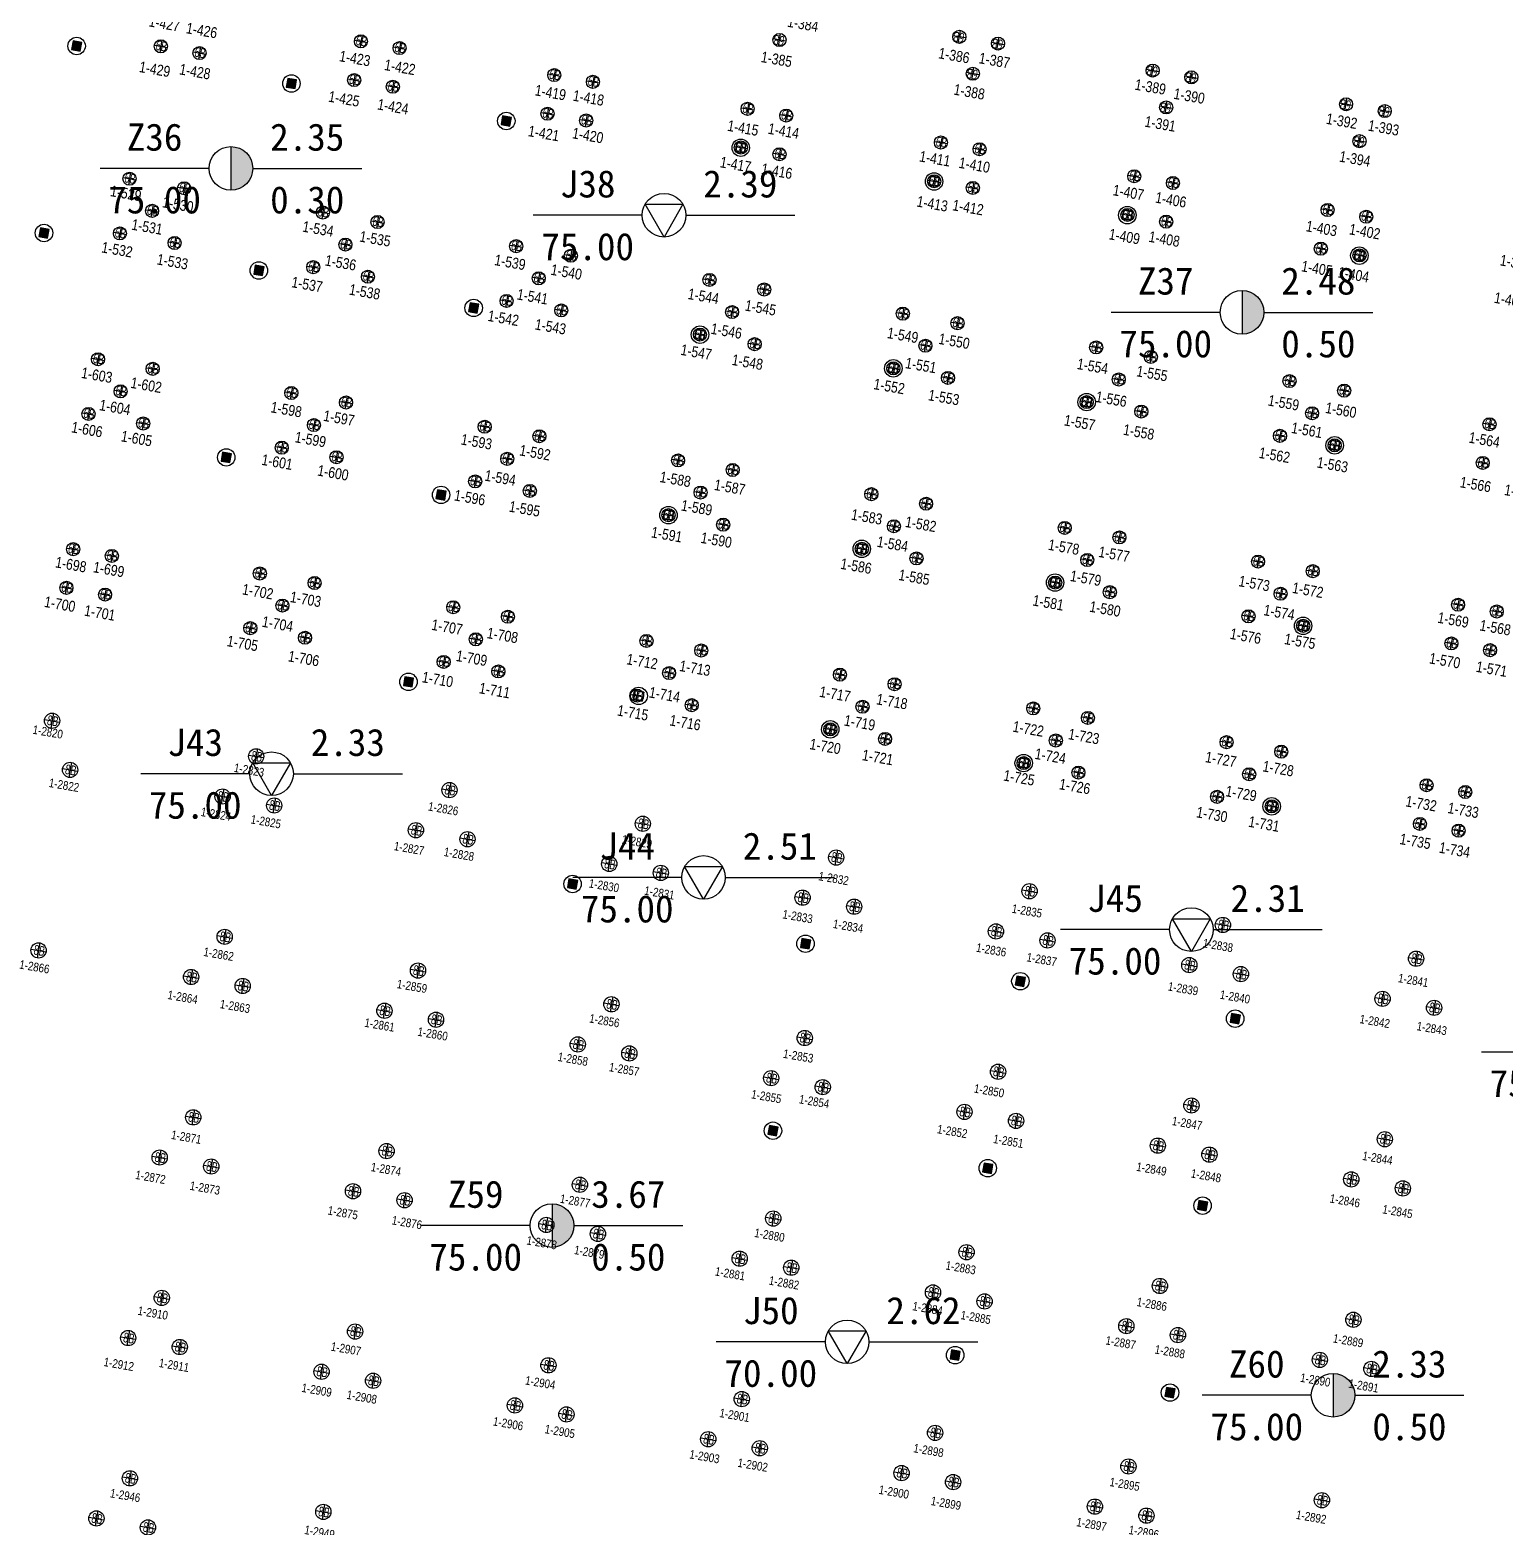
# Model space of a CAD drawing. Header units: millimetres. Extents: x 274830 to 6381169, y -2686084 to 432211.
# Drawn here: x 275177.8 to 275245.5, y 143303 to 143371.7 of the extents above; entities that cross this region are included whole.
import ezdxf
from ezdxf.enums import TextEntityAlignment as Align

# ---------------------------------------------------------------- set-up
doc = ezdxf.new("R2010")
doc.units = ezdxf.units.MM
doc.linetypes.add('DASHED2', pattern=[0.375, 0.25, -0.125])
for name, color, linetype in [('00-TKSXK', 7, 'Continuous'), ('HOLE', 1, 'Continuous'), ('S-FUND-PILE', 11, 'Continuous'), ('立柱桩', 4, 'Continuous')]:
    doc.layers.add(name, color=color, linetype=linetype)
doc.layers.add('_0', color=7, linetype='Continuous', lineweight=9)
doc.layers.add('ZBH', color=3, linetype='DASHED2', lineweight=20)
doc.styles.add('ST', font='')
doc.styles.add('ZBH', font='Arial', dxfattribs={"width": 0.8})
doc.styles.add('黑体', font='', dxfattribs={"width": 0.8})
doc.styles.get('ST').set_extended_font_data('SimSun')
doc.styles.get('黑体').set_extended_font_data('Microsoft YaHei')

# ---------------------------------------------------------------- blocks, each defined once
blk = doc.blocks.new('456855')
at = {"layer": 'S-FUND-PILE'}
for p, q in [((941104, 786624), (940504, 786624)), ((940804, 786324), (940804, 786924)), ((942904, 786624), (942304, 786624)), ((942604, 786324), (942604, 786924)), ((950104, 786624), (949504, 786624)), ((949804, 786324), (949804, 786924)), ((951904, 786624), (951304, 786624)), ((951604, 786324), (951604, 786924)), ((959105, 786624), (958505, 786624)), ((958805, 786324), (958805, 786924)), ((960905, 786624), (960305, 786624)), ((960605, 786324), (960605, 786924)), ((932704, 784765), (932704, 785365)), ((941704, 784765), (941704, 785365)), ((950704, 784765), (950704, 785365)), ((959705, 784765), (959705, 785365)), ((933004, 785065), (932404, 785065)), ((942004, 785065), (941404, 785065)), ((951004, 785065), (950404, 785065)), ((960005, 785065), (959405, 785065)), ((913804, 782005), (913804, 781405)), ((915604, 782005), (915604, 781405)), ((922804, 782005), (922804, 781405)), ((924604, 782005), (924604, 781405)), ((931804, 782005), (931804, 781405)), ((933604, 782005), (933604, 781405)), ((940804, 782005), (940804, 781405)), ((942604, 782005), (942604, 781405)), ((949804, 782005), (949804, 781405)), ((951604, 782005), (951604, 781405)), ((958804, 782005), (958804, 781405)), ((960604, 782005), (960604, 781405)), ((913504, 781705), (914104, 781705)), ((915304, 781705), (915904, 781705)), ((922504, 781705), (923104, 781705)), ((924304, 781705), (924904, 781705)), ((931504, 781705), (932104, 781705)), ((933304, 781705), (933904, 781705)), ((940504, 781705), (941104, 781705)), ((942304, 781705), (942904, 781705)), ((949504, 781705), (950104, 781705)), ((951304, 781705), (951904, 781705)), ((958504, 781705), (959104, 781705)), ((960304, 781705), (960904, 781705)), ((904504, 779905), (905104, 779905)), ((904804, 780205), (904804, 779605)), ((906304, 779905), (906904, 779905)), ((906604, 780205), (906604, 779605)), ((913504, 779905), (914104, 779905)), ((913804, 780205), (913804, 779605)), ((915304, 779905), (915904, 779905)), ((915604, 780205), (915604, 779605)), ((922504, 779905), (923104, 779905)), ((922804, 780205), (922804, 779605)), ((924304, 779905), (924904, 779905)), ((924604, 780205), (924604, 779605)), ((931504, 779905), (932104, 779905)), ((931804, 780205), (931804, 779605)), ((933304, 779905), (933904, 779905)), ((933604, 780205), (933604, 779605)), ((940504, 779905), (941104, 779905)), ((940804, 780205), (940804, 779605)), ((942304, 779905), (942904, 779905)), ((942604, 780205), (942604, 779605)), ((949504, 779905), (950104, 779905)), ((949804, 780205), (949804, 779605)), ((951304, 779905), (951904, 779905)), ((951604, 780205), (951604, 779605)), ((958504, 779905), (959104, 779905)), ((958804, 780205), (958804, 779605)), ((960304, 779905), (960904, 779905)), ((960604, 780205), (960604, 779605)), ((904132, 773677), (904732, 773677)), ((904432, 773977), (904432, 773377)), ((906677, 773677), (907277, 773677)), ((906977, 773977), (906977, 773377)), ((913132, 773677), (913732, 773677)), ((913432, 773977), (913432, 773377)), ((915677, 773677), (916277, 773677)), ((915977, 773977), (915977, 773377)), ((922132, 773677), (922732, 773677)), ((922432, 773977), (922432, 773377)), ((924677, 773677), (925277, 773677)), ((924977, 773977), (924977, 773377)), ((931132, 773677), (931732, 773677)), ((931432, 773977), (931432, 773377)), ((933677, 773677), (934277, 773677)), ((933977, 773977), (933977, 773377)), ((940132, 773677), (940732, 773677)), ((940432, 773977), (940432, 773377)), ((942677, 773677), (943277, 773677)), ((942977, 773977), (942977, 773377)), ((949132, 773677), (949732, 773677)), ((949432, 773977), (949432, 773377)), ((951677, 773677), (952277, 773677)), ((951977, 773977), (951977, 773377)), ((958132, 773677), (958732, 773677)), ((958432, 773977), (958432, 773377)), ((960677, 773677), (961277, 773677)), ((960977, 773977), (960977, 773377)), ((967804, 773605), (967804, 773005)), ((967504, 773305), (968104, 773305)), ((905405, 772405), (906005, 772405)), ((905705, 772705), (905705, 772105)), ((914405, 772405), (915005, 772405)), ((914705, 772705), (914705, 772105)), ((923405, 772405), (924005, 772405)), ((923705, 772705), (923705, 772105)), ((932405, 772405), (933005, 772405)), ((932705, 772705), (932705, 772105)), ((941405, 772405), (942005, 772405)), ((941705, 772705), (941705, 772105)), ((950405, 772405), (951005, 772405)), ((950705, 772705), (950705, 772105)), ((959405, 772405), (960005, 772405)), ((959705, 772705), (959705, 772105)), ((967504, 771505), (968104, 771505)), ((967804, 771805), (967804, 771205)), ((904132, 771132), (904732, 771132)), ((904432, 771432), (904432, 770832)), ((906677, 771132), (907277, 771132)), ((906977, 771432), (906977, 770832)), ((913132, 771132), (913732, 771132)), ((913432, 771432), (913432, 770832)), ((915677, 771132), (916277, 771132)), ((915977, 771432), (915977, 770832)), ((922132, 771132), (922732, 771132)), ((922432, 771432), (922432, 770832)), ((924677, 771132), (925277, 771132)), ((924977, 771432), (924977, 770832)), ((931132, 771132), (931732, 771132)), ((931432, 771432), (931432, 770832)), ((933677, 771132), (934277, 771132)), ((933977, 771432), (933977, 770832)), ((940132, 771132), (940732, 771132)), ((940432, 771432), (940432, 770832)), ((942677, 771132), (943277, 771132)), ((942977, 771432), (942977, 770832)), ((949132, 771132), (949732, 771132)), ((949432, 771432), (949432, 770832)), ((951677, 771132), (952277, 771132)), ((951977, 771432), (951977, 770832)), ((958132, 771132), (958732, 771132)), ((958432, 771432), (958432, 770832)), ((960677, 771132), (961277, 771132)), ((960977, 771432), (960977, 770832)), ((904132, 765277), (904732, 765277)), ((904432, 765577), (904432, 764977)), ((906677, 765277), (907277, 765277)), ((906977, 765577), (906977, 764977)), ((913131, 765277), (913731, 765277)), ((913431, 765577), (913431, 764977)), ((915677, 765277), (916277, 765277)), ((915977, 765577), (915977, 764977)), ((922132, 765277), (922732, 765277)), ((922432, 765577), (922432, 764977)), ((924677, 765277), (925277, 765277)), ((924977, 765577), (924977, 764977)), ((931132, 765277), (931732, 765277)), ((931432, 765577), (931432, 764977)), ((933677, 765277), (934277, 765277)), ((933977, 765577), (933977, 764977)), ((940131, 765277), (940731, 765277)), ((940431, 765577), (940431, 764977)), ((942677, 765277), (943277, 765277)), ((942977, 765577), (942977, 764977)), ((949131, 765277), (949731, 765277)), ((949431, 765577), (949431, 764977)), ((951677, 765277), (952277, 765277)), ((951977, 765577), (951977, 764977)), ((958131, 765277), (958731, 765277)), ((958431, 765577), (958431, 764977)), ((960677, 765277), (961277, 765277)), ((960977, 765577), (960977, 764977)), ((967509, 764905), (968109, 764905)), ((967809, 765205), (967809, 764605)), ((969309, 764905), (969909, 764905)), ((969609, 765205), (969609, 764605)), ((905405, 764005), (906005, 764005)), ((905705, 764305), (905705, 763705)), ((914404, 764005), (915004, 764005)), ((914704, 764305), (914704, 763705)), ((923405, 764005), (924005, 764005)), ((923705, 764305), (923705, 763705)), ((932405, 764005), (933005, 764005)), ((932705, 764305), (932705, 763705)), ((941404, 764005), (942004, 764005)), ((941704, 764305), (941704, 763705)), ((950404, 764005), (951004, 764005)), ((950704, 764305), (950704, 763705)), ((959404, 764005), (960004, 764005)), ((959704, 764305), (959704, 763705)), ((967809, 763405), (967809, 762805)), ((969609, 763405), (969609, 762805)), ((904132, 762732), (904732, 762732)), ((904432, 763032), (904432, 762432)), ((906677, 762732), (907277, 762732)), ((906977, 763032), (906977, 762432)), ((913131, 762732), (913731, 762732)), ((913431, 763032), (913431, 762432)), ((915677, 762732), (916277, 762732)), ((915977, 763032), (915977, 762432)), ((922132, 762732), (922732, 762732)), ((922432, 763032), (922432, 762432)), ((924677, 762732), (925277, 762732)), ((924977, 763032), (924977, 762432)), ((931132, 762732), (931732, 762732)), ((931432, 763032), (931432, 762432)), ((933677, 762732), (934277, 762732)), ((933977, 763032), (933977, 762432)), ((940131, 762732), (940731, 762732)), ((940431, 763032), (940431, 762432)), ((942677, 762732), (943277, 762732)), ((942977, 763032), (942977, 762432)), ((949131, 762732), (949731, 762732)), ((949431, 763032), (949431, 762432)), ((951677, 762732), (952277, 762732)), ((951977, 763032), (951977, 762432)), ((958131, 762732), (958731, 762732)), ((958431, 763032), (958431, 762432)), ((960677, 762732), (961277, 762732)), ((960977, 763032), (960977, 762432)), ((967509, 763105), (968109, 763105)), ((969309, 763105), (969909, 763105)), ((913431, 757177), (913431, 756577)), ((915977, 757177), (915977, 756577)), ((922432, 757177), (922432, 756577)), ((924977, 757177), (924977, 756577)), ((931431, 757177), (931431, 756577)), ((933977, 757177), (933977, 756577)), ((940431, 757177), (940431, 756577)), ((942977, 757177), (942977, 756577)), ((949431, 757177), (949431, 756577)), ((951977, 757177), (951977, 756577)), ((958431, 757177), (958431, 756577)), ((960977, 757177), (960977, 756577)), ((904504, 756505), (905104, 756505)), ((904804, 756805), (904804, 756205)), ((906304, 756505), (906904, 756505)), ((906604, 756805), (906604, 756205)), ((913131, 756877), (913731, 756877)), ((915677, 756877), (916277, 756877)), ((922132, 756877), (922732, 756877)), ((924677, 756877), (925277, 756877)), ((931131, 756877), (931731, 756877)), ((933677, 756877), (934277, 756877)), ((940131, 756877), (940731, 756877)), ((942677, 756877), (943277, 756877)), ((949131, 756877), (949731, 756877)), ((951677, 756877), (952277, 756877)), ((958131, 756877), (958731, 756877)), ((960677, 756877), (961277, 756877)), ((967509, 756505), (968109, 756505)), ((967809, 756805), (967809, 756205)), ((969309, 756505), (969909, 756505)), ((969609, 756805), (969609, 756205)), ((914704, 755905), (914704, 755305)), ((923705, 755905), (923705, 755305)), ((932704, 755905), (932704, 755305)), ((941704, 755905), (941704, 755305)), ((950704, 755905), (950704, 755305)), ((959704, 755905), (959704, 755305)), ((904804, 755005), (904804, 754405)), ((906604, 755005), (906604, 754405)), ((914404, 755605), (915004, 755605)), ((923405, 755605), (924005, 755605)), ((932404, 755605), (933004, 755605)), ((941404, 755605), (942004, 755605)), ((950404, 755605), (951004, 755605)), ((959404, 755605), (960004, 755605)), ((967809, 755005), (967809, 754405)), ((969609, 755005), (969609, 754405)), ((904504, 754705), (905104, 754705)), ((906304, 754705), (906904, 754705)), ((913131, 754332), (913731, 754332)), ((913431, 754632), (913431, 754032)), ((915677, 754332), (916277, 754332)), ((915977, 754632), (915977, 754032)), ((922132, 754332), (922732, 754332)), ((922432, 754632), (922432, 754032)), ((924677, 754332), (925277, 754332)), ((924977, 754632), (924977, 754032)), ((931131, 754332), (931731, 754332)), ((931431, 754632), (931431, 754032)), ((933677, 754332), (934277, 754332)), ((933977, 754632), (933977, 754032)), ((940131, 754332), (940731, 754332)), ((940431, 754632), (940431, 754032)), ((942677, 754332), (943277, 754332)), ((942977, 754632), (942977, 754032)), ((949131, 754332), (949731, 754332)), ((949431, 754632), (949431, 754032)), ((951677, 754332), (952277, 754332)), ((951977, 754632), (951977, 754032)), ((958131, 754332), (958731, 754332)), ((958431, 754632), (958431, 754032)), ((960677, 754332), (961277, 754332)), ((960977, 754632), (960977, 754032)), ((967509, 754705), (968109, 754705)), ((969309, 754705), (969909, 754705)), ((905204, 748940), (905204, 748240)), ((914704, 748940), (914704, 748240)), ((923704, 748940), (923704, 748240)), ((932704, 748940), (932704, 748240)), ((941704, 748940), (941704, 748240)), ((950704, 748940), (950704, 748240)), ((959704, 748940), (959704, 748240)), ((968699, 748940), (968699, 748240)), ((904854, 748590), (905554, 748590)), ((914354, 748590), (915054, 748590)), ((923354, 748590), (924054, 748590)), ((932354, 748590), (933054, 748590)), ((941354, 748590), (942054, 748590)), ((950354, 748590), (951054, 748590)), ((959354, 748590), (960054, 748590)), ((968349, 748590), (969049, 748590)), ((906404, 746862), (906404, 746162)), ((913504, 746862), (913504, 746162)), ((915904, 746862), (915904, 746162)), ((922504, 746862), (922504, 746162)), ((924904, 746862), (924904, 746162)), ((931504, 746862), (931504, 746162)), ((933904, 746862), (933904, 746162)), ((940504, 746862), (940504, 746162)), ((942904, 746862), (942904, 746162)), ((949504, 746862), (949504, 746162)), ((951904, 746862), (951904, 746162)), ((958504, 746862), (958504, 746162)), ((960904, 746862), (960904, 746162)), ((967499, 746862), (967499, 746162)), ((969899, 746862), (969899, 746162)), ((906054, 746512), (906754, 746512)), ((913154, 746512), (913854, 746512)), ((915554, 746512), (916254, 746512)), ((922154, 746512), (922854, 746512)), ((924554, 746512), (925254, 746512)), ((931154, 746512), (931854, 746512)), ((933554, 746512), (934254, 746512)), ((940154, 746512), (940854, 746512)), ((942554, 746512), (943254, 746512)), ((949154, 746512), (949854, 746512)), ((951554, 746512), (952254, 746512)), ((958154, 746512), (958854, 746512)), ((960554, 746512), (961254, 746512)), ((967149, 746512), (967849, 746512)), ((969549, 746512), (970249, 746512)), ((914354, 740190), (915054, 740190)), ((914704, 740540), (914704, 739840)), ((923354, 740190), (924054, 740190)), ((923704, 740540), (923704, 739840)), ((932354, 740190), (933054, 740190)), ((932704, 740540), (932704, 739840)), ((941354, 740190), (942054, 740190)), ((941704, 740540), (941704, 739840)), ((950354, 740190), (951054, 740190)), ((950704, 740540), (950704, 739840)), ((959354, 740190), (960054, 740190)), ((959704, 740540), (959704, 739840)), ((968359, 740190), (969059, 740190)), ((968709, 740540), (968709, 739840)), ((906054, 738112), (906754, 738112)), ((906404, 738462), (906404, 737762)), ((913154, 738112), (913854, 738112)), ((913504, 738462), (913504, 737762)), ((915554, 738112), (916254, 738112)), ((915904, 738462), (915904, 737762)), ((922154, 738112), (922854, 738112)), ((922504, 738462), (922504, 737762)), ((924554, 738112), (925254, 738112)), ((924904, 738462), (924904, 737762)), ((931154, 738112), (931854, 738112)), ((931504, 738462), (931504, 737762)), ((933554, 738112), (934254, 738112)), ((933904, 738462), (933904, 737762)), ((940154, 738112), (940854, 738112)), ((940504, 738462), (940504, 737762)), ((942554, 738112), (943254, 738112)), ((942904, 738462), (942904, 737762)), ((949154, 738112), (949854, 738112)), ((949504, 738462), (949504, 737762)), ((951554, 738112), (952254, 738112)), ((951904, 738462), (951904, 737762)), ((958154, 738112), (958854, 738112)), ((958504, 738462), (958504, 737762)), ((960554, 738112), (961254, 738112)), ((960904, 738462), (960904, 737762)), ((967159, 738112), (967859, 738112)), ((967509, 738462), (967509, 737762)), ((969559, 738112), (970259, 738112)), ((969909, 738462), (969909, 737762)), ((914354, 731790), (915054, 731790)), ((914704, 732140), (914704, 731440)), ((923354, 731790), (924054, 731790)), ((923704, 732140), (923704, 731440)), ((932354, 731790), (933054, 731790)), ((932704, 732140), (932704, 731440)), ((941354, 731790), (942054, 731790)), ((941704, 732140), (941704, 731440)), ((950354, 731790), (951054, 731790)), ((950704, 732140), (950704, 731440)), ((959354, 731790), (960054, 731790)), ((959704, 732140), (959704, 731440)), ((968359, 731790), (969059, 731790)), ((968709, 732140), (968709, 731440)), ((913154, 729712), (913854, 729712)), ((913504, 730062), (913504, 729362)), ((915554, 729712), (916254, 729712)), ((915904, 730062), (915904, 729362)), ((922154, 729712), (922854, 729712)), ((922504, 730062), (922504, 729362)), ((924554, 729712), (925254, 729712)), ((924904, 730062), (924904, 729362)), ((931154, 729712), (931854, 729712)), ((931504, 730062), (931504, 729362)), ((933554, 729712), (934254, 729712)), ((933904, 730062), (933904, 729362)), ((940154, 729712), (940854, 729712)), ((940504, 730062), (940504, 729362)), ((942554, 729712), (943254, 729712)), ((942904, 730062), (942904, 729362)), ((949154, 729712), (949854, 729712)), ((949504, 730062), (949504, 729362)), ((951554, 729712), (952254, 729712)), ((951904, 730062), (951904, 729362)), ((958154, 729712), (958854, 729712)), ((958504, 730062), (958504, 729362)), ((960554, 729712), (961254, 729712)), ((960904, 730062), (960904, 729362)), ((967159, 729712), (967859, 729712)), ((967509, 730062), (967509, 729362)), ((969559, 729712), (970259, 729712)), ((969909, 730062), (969909, 729362)), ((914704, 723740), (914704, 723040)), ((923704, 723740), (923704, 723040)), ((932704, 723740), (932704, 723040)), ((941704, 723740), (941704, 723040)), ((950704, 723735), (950704, 723035)), ((959704, 723740), (959704, 723040)), ((968709, 723740), (968709, 723040)), ((914354, 723390), (915054, 723390)), ((923354, 723390), (924054, 723390)), ((932354, 723390), (933054, 723390)), ((941354, 723390), (942054, 723390)), ((950354, 723385), (951054, 723385)), ((959354, 723390), (960054, 723390)), ((968359, 723390), (969059, 723390)), ((913504, 721662), (913504, 720962)), ((915904, 721662), (915904, 720962)), ((922504, 721662), (922504, 720962)), ((924904, 721662), (924904, 720962)), ((931504, 721662), (931504, 720962)), ((933904, 721662), (933904, 720962)), ((940504, 721662), (940504, 720962)), ((942904, 721662), (942904, 720962)), ((949504, 721656), (949504, 720956)), ((951904, 721656), (951904, 720956)), ((958504, 721662), (958504, 720962)), ((960904, 721662), (960904, 720962)), ((913154, 721312), (913854, 721312)), ((915554, 721312), (916254, 721312)), ((922154, 721312), (922854, 721312)), ((924554, 721312), (925254, 721312)), ((931154, 721312), (931854, 721312)), ((933554, 721312), (934254, 721312)), ((940154, 721312), (940854, 721312)), ((942554, 721312), (943254, 721312)), ((949154, 721306), (949854, 721306)), ((951554, 721306), (952254, 721306)), ((958154, 721312), (958854, 721312)), ((960554, 721312), (961254, 721312)), ((914689, 715340), (914689, 714640)), ((923689, 715346), (923689, 714646)), ((914339, 714990), (915039, 714990)), ((923339, 714996), (924039, 714996)), ((913489, 713262), (913489, 712562)), ((915889, 713262), (915889, 712562)), ((913139, 712912), (913839, 712912)), ((915539, 712912), (916239, 712912))]:
    blk.add_line(p, q, dxfattribs=at)
for centre, radius in [((940804, 786624), 300), ((942604, 786624), 300), ((949804, 786624), 300), ((951604, 786624), 300), ((958805, 786624), 300), ((960605, 786624), 300), ((932704, 785065), 300), ((941704, 785065), 300), ((950704, 785065), 300), ((959705, 785065), 300), ((913804, 781705), 300), ((915604, 781705), 300), ((922804, 781705), 300), ((924604, 781705), 300), ((931804, 781705), 300), ((933604, 781705), 300), ((940804, 781705), 300), ((942604, 781705), 300), ((949804, 781705), 300), ((951604, 781705), 300), ((958804, 781705), 300), ((960604, 781705), 300), ((904804, 779905), 300), ((906604, 779905), 300), ((913804, 779905), 300), ((915604, 779905), 300), ((922804, 779905), 300), ((924604, 779905), 300), ((931804, 779905), 300), ((933604, 779905), 300), ((940804, 779905), 300), ((942604, 779905), 300), ((949804, 779905), 300), ((951604, 779905), 300), ((958804, 779905), 300), ((960604, 779905), 300), ((904432, 773677), 300), ((906977, 773677), 300), ((913432, 773677), 300), ((915977, 773677), 300), ((922432, 773677), 300), ((924977, 773677), 300), ((931432, 773677), 300), ((933977, 773677), 300), ((940432, 773677), 300), ((942977, 773677), 300), ((949432, 773677), 300), ((951977, 773677), 300), ((958432, 773677), 300), ((960977, 773677), 300), ((967804, 773305), 300), ((905705, 772405), 300), ((914705, 772405), 300), ((923705, 772405), 300), ((932705, 772405), 300), ((941705, 772405), 300), ((950705, 772405), 300), ((959705, 772405), 300), ((967804, 771505), 300), ((904432, 771132), 300), ((906977, 771132), 300), ((913432, 771132), 300), ((915977, 771132), 300), ((922432, 771132), 300), ((924977, 771132), 300), ((931432, 771132), 300), ((933977, 771132), 300), ((940432, 771132), 300), ((942977, 771132), 300), ((949432, 771132), 300), ((951977, 771132), 300), ((958432, 771132), 300), ((960977, 771132), 300), ((904432, 765277), 300), ((906977, 765277), 300), ((913431, 765277), 300), ((915977, 765277), 300), ((922432, 765277), 300), ((924977, 765277), 300), ((931432, 765277), 300), ((933977, 765277), 300), ((940431, 765277), 300), ((942977, 765277), 300), ((949431, 765277), 300), ((951977, 765277), 300), ((958431, 765277), 300), ((960977, 765277), 300), ((967809, 764905), 300), ((969609, 764905), 300), ((905705, 764005), 300), ((914704, 764005), 300), ((923705, 764005), 300), ((932705, 764005), 300), ((941704, 764005), 300), ((950704, 764005), 300), ((959704, 764005), 300), ((967809, 763105), 300), ((969609, 763105), 300), ((904432, 762732), 300), ((906977, 762732), 300), ((913431, 762732), 300), ((915977, 762732), 300), ((922432, 762732), 300), ((924977, 762732), 300), ((931432, 762732), 300), ((933977, 762732), 300), ((940431, 762732), 300), ((942977, 762732), 300), ((949431, 762732), 300), ((951977, 762732), 300), ((958431, 762732), 300), ((960977, 762732), 300), ((913431, 756877), 300), ((915977, 756877), 300), ((922432, 756877), 300), ((924977, 756877), 300), ((931431, 756877), 300), ((933977, 756877), 300), ((940431, 756877), 300), ((942977, 756877), 300), ((949431, 756877), 300), ((951977, 756877), 300), ((958431, 756877), 300), ((960977, 756877), 300), ((904804, 756505), 300), ((906604, 756505), 300), ((967809, 756505), 300), ((969609, 756505), 300), ((914704, 755605), 300), ((923705, 755605), 300), ((932704, 755605), 300), ((941704, 755605), 300), ((950704, 755605), 300), ((959704, 755605), 300), ((904804, 754705), 300), ((906604, 754705), 300), ((967809, 754705), 300), ((969609, 754705), 300), ((913431, 754332), 300), ((915977, 754332), 300), ((922432, 754332), 300), ((924977, 754332), 300), ((931431, 754332), 300), ((933977, 754332), 300), ((940431, 754332), 300), ((942977, 754332), 300), ((949431, 754332), 300), ((951977, 754332), 300), ((958431, 754332), 300), ((960977, 754332), 300), ((905204, 748590), 350), ((914704, 748590), 350), ((923704, 748590), 350), ((932704, 748590), 350), ((941704, 748590), 350), ((950704, 748590), 350), ((959704, 748590), 350), ((968699, 748590), 350), ((906404, 746512), 350), ((913504, 746512), 350), ((915904, 746512), 350), ((922504, 746512), 350), ((924904, 746512), 350), ((931504, 746512), 350), ((933904, 746512), 350), ((940504, 746512), 350), ((942904, 746512), 350), ((949504, 746512), 350), ((951904, 746512), 350), ((958504, 746512), 350), ((960904, 746512), 350), ((967499, 746512), 350), ((969899, 746512), 350), ((914704, 740190), 350), ((923704, 740190), 350), ((932704, 740190), 350), ((941704, 740190), 350), ((950704, 740190), 350), ((959704, 740190), 350), ((968709, 740190), 350), ((906404, 738112), 350), ((913504, 738112), 350), ((915904, 738112), 350), ((922504, 738112), 350), ((924904, 738112), 350), ((931504, 738112), 350), ((933904, 738112), 350), ((940504, 738112), 350), ((942904, 738112), 350), ((949504, 738112), 350), ((951904, 738112), 350), ((958504, 738112), 350), ((960904, 738112), 350), ((967509, 738112), 350), ((969909, 738112), 350), ((914704, 731790), 350), ((923704, 731790), 350), ((932704, 731790), 350), ((941704, 731790), 350), ((950704, 731790), 350), ((959704, 731790), 350), ((968709, 731790), 350), ((913504, 729712), 350), ((915904, 729712), 350), ((922504, 729712), 350), ((924904, 729712), 350), ((931504, 729712), 350), ((933904, 729712), 350), ((940504, 729712), 350), ((942904, 729712), 350), ((949504, 729712), 350), ((951904, 729712), 350), ((958504, 729712), 350), ((960904, 729712), 350), ((967509, 729712), 350), ((969909, 729712), 350), ((914704, 723390), 350), ((923704, 723390), 350), ((932704, 723390), 350), ((941704, 723390), 350), ((950704, 723385), 350), ((959704, 723390), 350), ((968709, 723390), 350), ((913504, 721312), 350), ((915904, 721312), 350), ((922504, 721312), 350), ((924904, 721312), 350), ((931504, 721312), 350), ((933904, 721312), 350), ((940504, 721312), 350), ((942904, 721312), 350), ((949504, 721306), 350), ((951904, 721306), 350), ((958504, 721312), 350), ((960904, 721312), 350), ((914689, 714990), 350), ((923689, 714996), 350), ((913489, 712912), 350), ((915889, 712912), 350)]:
    blk.add_circle(centre, radius, dxfattribs=at)
at = {"layer": 'S-FUND-PILE', "style": '黑体', "width": 0.7}
for p in [(941032, 786828), (942832, 786828), (950032, 786828), (951832, 786828), (959032, 786828), (960832, 786828), (932932, 785269), (941932, 785269), (950932, 785269), (959932, 785269)]:
    blk.add_text('6B', height=450, rotation=180, dxfattribs=at).set_placement(p)
for s, p in [('6B', (913577, 781501)), ('6B', (915377, 781501)), ('6B', (922577, 781501)), ('6B', (924377, 781501)), ('6B', (931576, 781501)), ('6B', (933376, 781501)), ('6B', (940576, 781501)), ('6B', (942376, 781501)), ('6B', (949577, 781501)), ('6B', (951377, 781501)), ('6B', (958577, 781501)), ('6B', (960377, 781501)), ('6B', (904577, 779701)), ('6B', (906377, 779701)), ('6B', (913577, 779701)), ('6B', (915377, 779701)), ('6B', (922577, 779701)), ('6B', (924377, 779701)), ('6B', (931576, 779701)), ('6B', (933376, 779701)), ('6B', (940576, 779701)), ('6B', (942376, 779701)), ('6B', (949577, 779701)), ('6B', (951377, 779701)), ('6B', (958577, 779701)), ('6B', (960377, 779701)), ('6B', (904204, 773474)), ('6B', (906750, 773474)), ('6B', (913204, 773474)), ('6B', (915750, 773474)), ('6B', (922204, 773474)), ('6B', (924750, 773474)), ('6B', (931204, 773474)), ('6B', (933750, 773474)), ('6B', (940204, 773474)), ('6B', (942750, 773474)), ('6B', (949204, 773474)), ('6B', (951750, 773474)), ('6B', (958204, 773474)), ('6B', (960750, 773474)), ('6B', (967577, 773101)), ('6B', (905477, 772201)), ('6B', (914477, 772201)), ('6B', (923477, 772201)), ('6B', (932477, 772201)), ('6B', (941477, 772201)), ('6B', (950477, 772201)), ('6B', (959477, 772201)), ('6B', (967577, 771301)), ('6B', (904204, 770928)), ('6B', (906750, 770928)), ('6B', (913204, 770928)), ('6B', (915750, 770928)), ('6B', (922204, 770928)), ('6B', (924750, 770928)), ('6B', (931204, 770928)), ('6B', (933750, 770928)), ('6B', (940204, 770928)), ('6B', (942750, 770928)), ('6B', (949204, 770928)), ('6B', (951750, 770928)), ('6B', (958204, 770928)), ('6B', (960750, 770928)), ('6B', (904204, 765074)), ('6B', (906750, 765074)), ('6B', (913204, 765074)), ('6B', (915750, 765074)), ('6B', (922204, 765074)), ('6B', (924750, 765074)), ('6B', (931204, 765074)), ('6B', (933750, 765074)), ('6B', (940204, 765074)), ('6B', (942750, 765074)), ('6B', (949204, 765074)), ('6B', (951750, 765074)), ('6B', (958204, 765074)), ('6B', (960750, 765074)), ('6B', (967582, 764701)), ('6B', (969382, 764701)), ('6B', (905477, 763801)), ('6B', (914477, 763801)), ('6B', (923477, 763801)), ('6B', (932477, 763801)), ('6B', (941477, 763801)), ('6B', (950477, 763801)), ('6B', (959477, 763801)), ('6B', (967582, 762901)), ('6B', (969382, 762901)), ('6B', (904204, 762528)), ('6B', (906750, 762528)), ('6B', (913204, 762528)), ('6B', (915750, 762528)), ('6B', (922204, 762528)), ('6B', (924750, 762528)), ('6B', (931204, 762528)), ('6B', (933750, 762528)), ('6B', (940204, 762528)), ('6B', (942750, 762528)), ('6B', (949204, 762528)), ('6B', (951750, 762528)), ('6B', (958204, 762528)), ('6B', (960750, 762528)), ('6B', (913204, 756674)), ('6B', (915750, 756674)), ('6B', (922204, 756674)), ('6B', (924750, 756674)), ('6B', (931204, 756674)), ('6B', (933750, 756674)), ('6B', (940204, 756674)), ('6B', (942750, 756674)), ('6B', (949204, 756674)), ('6B', (951750, 756674)), ('6B', (958204, 756674)), ('6B', (960750, 756674)), ('6B', (904577, 756301)), ('6B', (906377, 756301)), ('6B', (967582, 756301)), ('6B', (969382, 756301)), ('6B', (914477, 755401)), ('6B', (923477, 755401)), ('6B', (932477, 755401)), ('6B', (941477, 755401)), ('6B', (950477, 755401)), ('6B', (959477, 755401)), ('6B', (904577, 754501)), ('6B', (906377, 754501)), ('6B', (913204, 754128)), ('6B', (915750, 754128)), ('6B', (922204, 754128)), ('6B', (924750, 754128)), ('6B', (931204, 754128)), ('6B', (933750, 754128)), ('6B', (940204, 754128)), ('6B', (942750, 754128)), ('6B', (949204, 754128)), ('6B', (951750, 754128)), ('6B', (958204, 754128)), ('6B', (960750, 754128)), ('6B', (967582, 754501)), ('6B', (969382, 754501)), ('8B', (904985, 748367)), ('8B', (914485, 748367)), ('8B', (923485, 748367)), ('8B', (932485, 748367)), ('8B', (941485, 748367)), ('8B', (950485, 748367)), ('8B', (959485, 748367)), ('8B', (968480, 748367)), ('8B', (906185, 746288)), ('8B', (913285, 746288)), ('8B', (915685, 746288)), ('8B', (922285, 746288)), ('8B', (924685, 746288)), ('8B', (931285, 746288)), ('8B', (933685, 746288)), ('8B', (940285, 746288)), ('8B', (942685, 746288)), ('8B', (949285, 746288)), ('8B', (951685, 746288)), ('8B', (958285, 746288)), ('8B', (960685, 746288)), ('8B', (967280, 746288)), ('8B', (969680, 746288)), ('8B', (914485, 739967)), ('8B', (923485, 739967)), ('8B', (932485, 739967)), ('8B', (941485, 739967)), ('8B', (950485, 739967)), ('8B', (959485, 739967)), ('8B', (968490, 739967)), ('8B', (906185, 737888)), ('8B', (913285, 737888)), ('8B', (915685, 737888)), ('8B', (922285, 737888)), ('8B', (924685, 737888)), ('8B', (931285, 737888)), ('8B', (933685, 737888)), ('8B', (940285, 737888)), ('8B', (942685, 737888)), ('8B', (949285, 737888)), ('8B', (951685, 737888)), ('8B', (958285, 737888)), ('8B', (960685, 737888)), ('8B', (967290, 737888)), ('8B', (969690, 737888)), ('8B', (914485, 731567)), ('8B', (923485, 731567)), ('8B', (932485, 731567)), ('8B', (941485, 731567)), ('8B', (950485, 731567)), ('8B', (959485, 731567)), ('8B', (968490, 731567)), ('8B', (913285, 729488)), ('8B', (915685, 729488)), ('8B', (922285, 729488)), ('8B', (924685, 729488)), ('8B', (931285, 729488)), ('8B', (933685, 729488)), ('8B', (940285, 729488)), ('8B', (942685, 729488)), ('8B', (949285, 729488)), ('8B', (951685, 729488)), ('8B', (958285, 729488)), ('8B', (960685, 729488)), ('8B', (967290, 729488)), ('8B', (969690, 729488)), ('8B', (914485, 723167)), ('8B', (923485, 723167)), ('8B', (932485, 723167)), ('8B', (941485, 723167)), ('8B', (950485, 723161)), ('8B', (959485, 723167)), ('8B', (968490, 723167)), ('8B', (913285, 721088)), ('8B', (915685, 721088)), ('8B', (922285, 721088)), ('8B', (924685, 721088)), ('8B', (931285, 721088)), ('8B', (933685, 721088)), ('8B', (940285, 721088)), ('8B', (942685, 721088)), ('8B', (949285, 721083)), ('8B', (951685, 721083)), ('8B', (958285, 721088)), ('8B', (960685, 721088)), ('8B', (914470, 714767)), ('8B', (923470, 714772)), ('8B', (913270, 712688)), ('8B', (915670, 712688))]:
    blk.add_text(s, height=450, dxfattribs=at).set_placement(p)
blk = doc.blocks.new('H_sam_hole')
blk.add_line((0, 2), (0, -2))
at = {"const_width": 2}
blk.add_lwpolyline([(0, -1, 0.414214), (1, 0, 0.414214), (0, 1, 1)], format="xyb", dxfattribs=at)
blk.add_circle((0, 0), 2)
blk = doc.blocks.new('H_cpt_hole')
for p, q in [((-1.73, 1), (1.73, 1)), ((0, -2), (-1.73, 1)), ((1.73, 1), (0, -2))]:
    blk.add_line(p, q)
blk.add_circle((0, 0), 2)
blk = doc.blocks.new('A$C7E34312C')
at = {"layer": 'HOLE', "linetype": 'Continuous'}
for points in [[(350.193, 100.649), (345.193, 100.649)], [(352.193, 100.649), (357.193, 100.649)], [(370.053, 98.505), (365.053, 98.505)], [(372.053, 98.505), (377.053, 98.505)], [(396.56, 94.051), (391.56, 94.051)], [(398.56, 94.051), (403.56, 94.051)], [(352.055, 72.9), (347.055, 72.9)], [(354.055, 72.9), (359.055, 72.9)], [(371.865, 68.145), (366.865, 68.145)], [(373.865, 68.145), (378.865, 68.145)], [(394.237, 65.754), (389.237, 65.754)], [(396.237, 65.754), (401.237, 65.754)], [(413.537, 60.137), (408.537, 60.137)], [(364.917, 52.187), (359.917, 52.187)], [(366.917, 52.187), (371.917, 52.187)], [(378.451, 46.855), (373.451, 46.855)], [(380.451, 46.855), (385.451, 46.855)], [(400.736, 44.406), (395.736, 44.406)], [(402.736, 44.406), (407.736, 44.406)]]:
    blk.add_lwpolyline(points, dxfattribs=at)
at = {"layer": 'HOLE', "xscale": 0.5, "yscale": 0.5, "zscale": 0.5}
for name, p in [('H_sam_hole', (351.193, 100.649)), ('H_cpt_hole', (371.053, 98.505)), ('H_sam_hole', (397.56, 94.051)), ('H_cpt_hole', (353.055, 72.9)), ('H_cpt_hole', (372.865, 68.145)), ('H_cpt_hole', (395.237, 65.754)), ('H_sam_hole', (365.917, 52.187)), ('H_cpt_hole', (379.451, 46.855)), ('H_sam_hole', (401.736, 44.406))]:
    blk.add_blockref(name, p, dxfattribs=at)
at = {"layer": 'HOLE', "style": 'ST'}
for s, p in [('Z36', (347.693, 102.086)), ('2.35', (354.693, 102.086)), ('J38', (367.553, 99.942)), ('2.39', (374.553, 99.942)), ('75.00', (347.693, 99.211)), ('0.30', (354.693, 99.211)), ('75.00', (367.553, 97.067)), ('Z37', (394.06, 95.488)), ('2.48', (401.06, 95.488)), ('75.00', (394.06, 92.613)), ('0.50', (401.06, 92.613)), ('J43', (349.555, 74.337)), ('2.33', (356.555, 74.337)), ('75.00', (349.555, 71.462)), ('J44', (369.365, 69.582)), ('2.51', (376.365, 69.582)), ('75.00', (369.365, 66.707)), ('J45', (391.737, 67.191)), ('2.31', (398.737, 67.191)), ('75.00', (391.737, 64.316)), ('75.00', (411.037, 58.699)), ('Z59', (362.417, 53.624)), ('3.67', (369.417, 53.624)), ('75.00', (362.417, 50.749)), ('0.50', (369.417, 50.749)), ('J50', (375.951, 48.292)), ('2.62', (382.951, 48.292)), ('70.00', (375.951, 45.417)), ('Z60', (398.236, 45.843)), ('2.33', (405.236, 45.843)), ('75.00', (398.236, 42.968)), ('0.50', (405.236, 42.968))]:
    blk.add_text(s, height=1.25, dxfattribs=at).set_placement(p, align=Align.MIDDLE_CENTER)
blk = doc.blocks.new('ZCLZ1')
at = {"layer": '立柱桩'}
h = blk.add_hatch(color=256, dxfattribs=at)
h.dxf.hatch_style = 1
h.paths.add_polyline_path([(-204, 204), (-204, -204), (204, -204), (204, 204)])
blk.add_lwpolyline([(-204, 204), (-204, -204), (204, -204), (204, 204), (-204, 204)], dxfattribs=at)
blk.add_circle((0, 0), 400, dxfattribs=at)
blk = doc.blocks.new('ZCLZ2')
at = {"layer": '立柱桩'}
for points in [[(-204, 204), (-204, -204), (204, -204), (204, 204), (-204, 204)], [(-204, 204), (204, 204), (204, -204), (-204, -204), (-204, 204)]]:
    blk.add_lwpolyline(points, dxfattribs=at)
blk.add_circle((0, 0), 400, dxfattribs=at)

msp = doc.modelspace()

# ---------------------------------------------------------------- block references
at = {"layer": '00-TKSXK', "xscale": 0.001, "yscale": 0.001, "zscale": 0.001, "rotation": 350.1073988818624}
msp.add_blockref('456855', (274158.507, 142758.039), dxfattribs=at)
at = {"layer": '_0'}
msp.add_blockref('A$C7E34312C', (274835.87, 143264.654), dxfattribs=at)
at = {"layer": '立柱桩', "xscale": 0.001000000000000053, "yscale": 0.001000000000000053, "zscale": 0.001000000000000053, "rotation": 350.1073988818102}
for name, p in [('ZCLZ1', (275179.987, 143370.914)), ('ZCLZ1', (275189.838, 143369.196)), ('ZCLZ1', (275199.69, 143367.478)), ('ZCLZ2', (275210.443, 143366.251)), ('ZCLZ2', (275219.309, 143364.705)), ('ZCLZ2', (275228.171, 143363.16)), ('ZCLZ1', (275178.492, 143362.343)), ('ZCLZ2', (275238.811, 143361.304)), ('ZCLZ1', (275188.344, 143360.625)), ('ZCLZ1', (275198.195, 143358.907)), ('ZCLZ2', (275208.572, 143357.683)), ('ZCLZ2', (275217.438, 143356.137)), ('ZCLZ2', (275226.304, 143354.591)), ('ZCLZ2', (275237.678, 143352.607)), ('ZCLZ1', (275186.849, 143352.054)), ('ZCLZ1', (275196.7, 143350.336)), ('ZCLZ2', (275207.128, 143349.408)), ('ZCLZ2', (275215.99, 143347.863)), ('ZCLZ2', (275224.856, 143346.317)), ('ZCLZ2', (275236.23, 143344.333)), ('ZCLZ1', (275195.206, 143341.766)), ('ZCLZ2', (275205.761, 143341.12)), ('ZCLZ2', (275214.547, 143339.588)), ('ZCLZ2', (275223.418, 143338.041)), ('ZCLZ2', (275234.787, 143336.058)), ('ZCLZ1', (275202.731, 143332.5)), ('ZCLZ1', (275213.413, 143329.759)), ('ZCLZ1', (275223.265, 143328.041)), ('ZCLZ1', (275233.116, 143326.323)), ('ZCLZ1', (275211.919, 143321.188)), ('ZCLZ1', (275221.77, 143319.47)), ('ZCLZ1', (275231.621, 143317.752)), ('ZCLZ1', (275220.275, 143310.9)), ('ZCLZ1', (275230.127, 143309.182))]:
    msp.add_blockref(name, p, dxfattribs=at)

# ---------------------------------------------------------------- texts
at = {"layer": 'ZBH', "style": 'ZBH', "width": 0.8}
for s, height, p in [('1-427', 0.5, (275184.015, 143371.947)), ('1-426', 0.5, (275185.726, 143371.629)), ('1-384', 0.5, (275213.295, 143371.927)), ('1-423', 0.5, (275192.749, 143370.346)), ('1-385', 0.5, (275212.086, 143370.308)), ('1-386', 0.5, (275220.226, 143370.48)), ('1-387', 0.5, (275222.078, 143370.253)), ('1-429', 0.5, (275183.572, 143369.851)), ('1-428', 0.5, (275185.416, 143369.743)), ('1-422', 0.5, (275194.815, 143369.947)), ('1-419', 0.5, (275201.718, 143368.782)), ('1-388', 0.5, (275220.924, 143368.815)), ('1-389', 0.5, (275229.229, 143369.041)), ('1-425', 0.5, (275192.251, 143368.493)), ('1-424', 0.5, (275194.5, 143368.139)), ('1-418', 0.5, (275203.461, 143368.536)), ('1-390', 0.5, (275231.01, 143368.624)), ('1-391', 0.5, (275229.682, 143367.347)), ('1-392', 0.5, (275238.005, 143367.475)), ('1-421', 0.5, (275201.411, 143366.915)), ('1-420', 0.5, (275203.432, 143366.814)), ('1-415', 0.5, (275210.547, 143367.153)), ('1-414', 0.5, (275212.41, 143367.02)), ('1-393', 0.5, (275239.924, 143367.164)), ('1-417', 0.5, (275210.208, 143365.484)), ('1-411', 0.5, (275219.349, 143365.751)), ('1-410', 0.5, (275221.16, 143365.459)), ('1-394', 0.5, (275238.608, 143365.743)), ('1-416', 0.5, (275212.1, 143365.178)), ('1-529', 0.5, (275182.246, 143364.163)), ('1-407', 0.5, (275228.223, 143364.204)), ('1-406', 0.5, (275230.169, 143363.864)), ('1-530', 0.5, (275184.636, 143363.651)), ('1-413', 0.5, (275219.229, 143363.684)), ('1-412', 0.5, (275220.869, 143363.517)), ('1-531', 0.5, (275183.221, 143362.623)), ('1-534', 0.5, (275191.062, 143362.533)), ('1-403', 0.5, (275237.079, 143362.551)), ('1-535', 0.5, (275193.678, 143362.078)), ('1-409', 0.5, (275228.039, 143362.183)), ('1-408', 0.5, (275229.868, 143362.068)), ('1-402', 0.5, (275239.06, 143362.41)), ('1-532', 0.5, (275181.845, 143361.581)), ('1-533', 0.5, (275184.387, 143361.029)), ('1-536', 0.5, (275192.097, 143360.981)), ('1-539', 0.5, (275199.864, 143361.001)), ('1-540', 0.5, (275202.45, 143360.556)), ('1-405', 0.5, (275236.867, 143360.716)), ('1-404', 0.5, (275238.548, 143360.435)), ('1-399', 0.5, (275245.973, 143360.989)), ('1-537', 0.5, (275190.559, 143359.986)), ('1-538', 0.5, (275193.2, 143359.646)), ('1-541', 0.5, (275200.896, 143359.421)), ('1-544', 0.5, (275208.733, 143359.441)), ('1-401', 0.5, (275245.709, 143359.271)), ('1-542', 0.5, (275199.558, 143358.441)), ('1-545', 0.5, (275211.352, 143358.911)), ('1-543', 0.5, (275201.721, 143358.048)), ('1-546', 0.5, (275209.787, 143357.852)), ('1-549', 0.5, (275217.874, 143357.655)), ('1-550', 0.5, (275220.231, 143357.387)), ('1-547', 0.5, (275208.403, 143356.88)), ('1-548', 0.5, (275210.751, 143356.423)), ('1-603', 0.5, (275180.915, 143355.827)), ('1-551', 0.5, (275218.704, 143356.273)), ('1-554', 0.5, (275226.579, 143356.232)), ('1-555', 0.5, (275229.306, 143355.899)), ('1-602', 0.5, (275183.182, 143355.371)), ('1-552', 0.5, (275217.251, 143355.314)), ('1-604', 0.5, (275181.747, 143354.351)), ('1-553', 0.5, (275219.757, 143354.805)), ('1-556', 0.5, (275227.436, 143354.727)), ('1-559', 0.5, (275235.338, 143354.562)), ('1-598', 0.5, (275189.605, 143354.251)), ('1-597', 0.5, (275192.02, 143353.86)), ('1-557', 0.5, (275225.986, 143353.648)), ('1-560', 0.5, (275237.969, 143354.222)), ('1-606', 0.5, (275180.465, 143353.334)), ('1-605', 0.5, (275182.739, 143352.922)), ('1-558', 0.5, (275228.697, 143353.222)), ('1-561', 0.5, (275236.405, 143353.305)), ('1-599', 0.5, (275190.713, 143352.878)), ('1-593', 0.5, (275198.328, 143352.775)), ('1-592', 0.5, (275201.011, 143352.276)), ('1-564', 0.5, (275244.544, 143352.861)), ('1-601', 0.5, (275189.186, 143351.843)), ('1-562', 0.5, (275234.92, 143352.161)), ('1-563', 0.5, (275237.58, 143351.721)), ('1-600', 0.5, (275191.749, 143351.351)), ('1-594', 0.5, (275199.417, 143351.118)), ('1-588', 0.5, (275207.446, 143351.054)), ('1-596', 0.5, (275198.017, 143350.212)), ('1-587', 0.5, (275209.941, 143350.691)), ('1-566', 0.5, (275244.139, 143350.815)), ('1-567', 0.5, (275246.172, 143350.46)), ('1-595', 0.5, (275200.531, 143349.698)), ('1-589', 0.5, (275208.425, 143349.75)), ('1-583', 0.5, (275216.224, 143349.33)), ('1-582', 0.5, (275218.7, 143348.995)), ('1-591', 0.5, (275207.052, 143348.518)), ('1-590', 0.5, (275209.325, 143348.266)), ('1-584', 0.5, (275217.407, 143348.086)), ('1-578', 0.5, (275225.258, 143347.947)), ('1-577', 0.5, (275227.565, 143347.617)), ('1-698', 0.5, (275179.727, 143347.143)), ('1-699', 0.5, (275181.464, 143346.92)), ('1-586', 0.5, (275215.734, 143347.076)), ('1-585', 0.5, (275218.396, 143346.563)), ('1-579', 0.5, (275226.264, 143346.518)), ('1-573', 0.5, (275233.993, 143346.279)), ('1-702', 0.5, (275188.298, 143345.904)), ('1-703', 0.5, (275190.493, 143345.553)), ('1-581', 0.5, (275224.547, 143345.394)), ('1-572', 0.5, (275236.45, 143345.971)), ('1-700', 0.5, (275179.219, 143345.329)), ('1-701', 0.5, (275181.053, 143344.929)), ('1-580', 0.5, (275227.152, 143345.109)), ('1-574', 0.5, (275235.136, 143344.946)), ('1-704', 0.5, (275189.207, 143344.419)), ('1-707', 0.5, (275196.978, 143344.278)), ('1-569', 0.5, (275243.115, 143344.604)), ('1-568', 0.5, (275245.045, 143344.252)), ('1-705', 0.5, (275187.597, 143343.532)), ('1-708', 0.5, (275199.519, 143343.899)), ('1-576', 0.5, (275233.596, 143343.864)), ('1-575', 0.5, (275236.088, 143343.623)), ('1-706', 0.5, (275190.403, 143342.835)), ('1-709', 0.5, (275198.105, 143342.851)), ('1-712', 0.5, (275205.922, 143342.703)), ('1-570', 0.5, (275242.73, 143342.741)), ('1-713', 0.5, (275208.347, 143342.392)), ('1-571', 0.5, (275244.879, 143342.351)), ('1-710', 0.5, (275196.543, 143341.876)), ('1-711', 0.5, (275199.159, 143341.372)), ('1-714', 0.5, (275206.952, 143341.18)), ('1-717', 0.5, (275214.768, 143341.208)), ('1-718', 0.5, (275217.38, 143340.864)), ('1-715', 0.5, (275205.495, 143340.347)), ('1-716', 0.5, (275207.896, 143339.897)), ('1-719', 0.5, (275215.898, 143339.892)), ('1-2820', 0.4, (275178.667, 143339.469)), ('1-722', 0.5, (275223.631, 143339.614)), ('1-723', 0.5, (275226.178, 143339.266)), ('1-720', 0.5, (275214.318, 143338.809)), ('1-721', 0.5, (275216.726, 143338.309)), ('1-724', 0.5, (275224.645, 143338.366)), ('1-727', 0.5, (275232.462, 143338.218)), ('1-728', 0.5, (275235.092, 143337.791)), ('1-2823', 0.4, (275187.898, 143337.721)), ('1-725', 0.5, (275223.207, 143337.37)), ('1-2822', 0.4, (275179.411, 143337.029)), ('1-726', 0.5, (275225.762, 143336.972)), ('1-729', 0.5, (275233.389, 143336.65)), ('1-2826', 0.4, (275196.803, 143335.951)), ('1-732', 0.5, (275241.647, 143336.185)), ('1-733', 0.5, (275243.577, 143335.88)), ('1-2824', 0.4, (275186.379, 143335.698)), ('1-2825', 0.4, (275188.668, 143335.357)), ('1-730', 0.5, (275232.052, 143335.684)), ('1-731', 0.5, (275234.441, 143335.251)), ('1-2829', 0.4, (275205.684, 143334.439)), ('1-735', 0.5, (275241.377, 143334.457)), ('1-2827', 0.4, (275195.234, 143334.133)), ('1-2828', 0.4, (275197.523, 143333.864)), ('1-734', 0.5, (275243.18, 143334.063)), ('1-2830', 0.4, (275204.174, 143332.424)), ('1-2832', 0.4, (275214.703, 143332.754)), ('1-2831', 0.4, (275206.714, 143332.093)), ('1-2833', 0.4, (275213.053, 143331.006)), ('1-2835', 0.4, (275223.569, 143331.264)), ('1-2834', 0.4, (275215.368, 143330.565)), ('1-2838', 0.4, (275232.326, 143329.681)), ('1-2862', 0.4, (275186.501, 143329.283)), ('1-2836', 0.4, (275221.931, 143329.477)), ('1-2837', 0.4, (275224.246, 143329.036)), ('1-2866', 0.4, (275178.054, 143328.705)), ('1-2859', 0.4, (275195.368, 143327.808)), ('1-2839', 0.4, (275230.728, 143327.7)), ('1-2841', 0.4, (275241.285, 143328.082)), ('1-2864', 0.4, (275184.853, 143327.309)), ('1-2863', 0.4, (275187.254, 143326.89)), ('1-2840', 0.4, (275233.11, 143327.322)), ('1-2856', 0.4, (275204.193, 143326.233)), ('1-2842', 0.4, (275239.519, 143326.204)), ('1-2861', 0.4, (275193.883, 143326.038)), ('1-2860', 0.4, (275196.317, 143325.625)), ('1-2843', 0.4, (275242.134, 143325.879)), ('1-2858', 0.4, (275202.746, 143324.468)), ('1-2853', 0.4, (275213.082, 143324.612)), ('1-2857', 0.4, (275205.098, 143323.999)), ('1-2855', 0.4, (275211.619, 143322.755)), ('1-2850', 0.4, (275221.833, 143323.019)), ('1-2854', 0.4, (275213.811, 143322.527)), ('1-2847', 0.4, (275230.913, 143321.53)), ('1-2871', 0.4, (275185.019, 143320.894)), ('1-2852', 0.4, (275220.145, 143321.156)), ('1-2851', 0.4, (275222.717, 143320.708)), ('1-2874', 0.4, (275194.177, 143319.42)), ('1-2849', 0.4, (275229.279, 143319.431)), ('1-2844', 0.4, (275239.645, 143319.931)), ('1-2872', 0.4, (275183.376, 143319.059)), ('1-2848', 0.4, (275231.782, 143319.127)), ('1-2873', 0.4, (275185.874, 143318.561)), ('1-2877', 0.4, (275202.847, 143317.968)), ('1-2846', 0.4, (275238.15, 143317.978)), ('1-2875', 0.4, (275192.199, 143317.428)), ('1-2845', 0.4, (275240.562, 143317.482)), ('1-2876', 0.4, (275195.136, 143316.977)), ('1-2878', 0.4, (275201.317, 143316.055)), ('1-2880', 0.4, (275211.763, 143316.401)), ('1-2879', 0.4, (275203.499, 143315.617)), ('1-2881', 0.4, (275209.957, 143314.634)), ('1-2883', 0.4, (275220.533, 143314.908)), ('1-2882', 0.4, (275212.429, 143314.215)), ('1-2886', 0.4, (275229.297, 143313.233)), ('1-2910', 0.4, (275183.484, 143312.831)), ('1-2884', 0.4, (275219.014, 143313.042)), ('1-2885', 0.4, (275221.221, 143312.633)), ('1-2907', 0.4, (275192.341, 143311.188)), ('1-2887', 0.4, (275227.869, 143311.473)), ('1-2889', 0.4, (275238.297, 143311.563)), ('1-2912', 0.4, (275181.923, 143310.483)), ('1-2911', 0.4, (275184.457, 143310.438)), ('1-2888', 0.4, (275230.123, 143311.056)), ('1-2890', 0.4, (275236.794, 143309.761)), ('1-2909', 0.4, (275190.999, 143309.298)), ('1-2904', 0.4, (275201.253, 143309.638)), ('1-2891', 0.4, (275239.007, 143309.492)), ('1-2908', 0.4, (275193.068, 143308.977)), ('1-2906', 0.4, (275199.777, 143307.759)), ('1-2901', 0.4, (275210.163, 143308.144)), ('1-2905', 0.4, (275202.15, 143307.404)), ('1-2898', 0.4, (275219.056, 143306.53)), ('1-2903', 0.4, (275208.783, 143306.248)), ('1-2902', 0.4, (275210.993, 143305.863)), ('1-2895', 0.4, (275228.052, 143304.981)), ('1-2946', 0.4, (275182.218, 143304.465)), ('1-2900', 0.4, (275217.468, 143304.624)), ('1-2899', 0.4, (275219.854, 143304.11)), ('1-2897', 0.4, (275226.531, 143303.142)), ('1-2892', 0.4, (275236.601, 143303.476)), ('1-2949', 0.4, (275191.13, 143302.783)), ('1-2896', 0.4, (275228.928, 143302.783))]:
    msp.add_text(s, height=height, rotation=350.10754, dxfattribs=at).set_placement(p, align=Align.MIDDLE)

doc.saveas('drawing.dxf')
